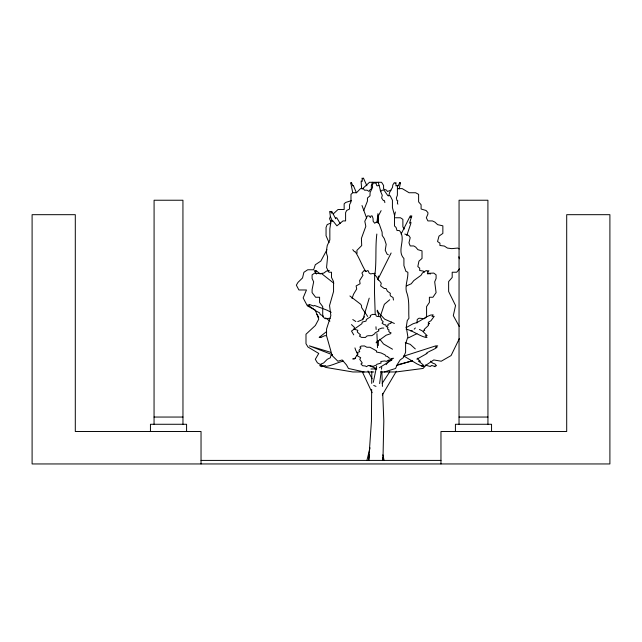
<?xml version="1.0" encoding="UTF-8"?>
<svg xmlns="http://www.w3.org/2000/svg" width="642" height="642" viewBox="0 0 642 642"><rect width="100%" height="100%" fill="white"/><g stroke="black" fill="none" stroke-linecap="round" stroke-linejoin="round"><path stroke-width="0.96" d="M353.999 359.464L353.999 358.709L355.162 358.116L357.682 353.991L356.84 352.715L359.753 351.696L358.942 350.372L360.973 348.028L359.849 347.121L361.205 346.062L364.447 345.95L366.839 347.242L369.952 347.242L376.525 350.869L376.364 351.993L381.075 352.964L385.088 354.882L385.561 355.973L387.736 356.567L388.378 357.61L390.2 358.421M371.67 389.389L371.437 421.144L368.717 460.41L369.439 454.608M371.718 383.435L371.806 371.517M377.945 213.617L376.974 222.204M416.915 323.078L417.276 319.395L419.098 318.207L424.49 318.673L426.577 316.546L426.577 306.587L429.386 302.47L429.386 297.254L432.933 297.254L436.095 292.608L434.69 281.838L436.095 278.492L436.095 274.856L433.743 273.083L427.331 273.38M379.639 383.579L381.236 371.124M381.476 369.206L381.725 367.288M361.582 188.186L361.117 181.59L361.302 180.867L362.313 181.325L362.088 178.051L362.786 178.789L363.428 178.051L366.879 185.755M399.172 189.045L400.464 182.625L399.709 183.355L399.613 182.625L398.209 185.899L397.783 185.442L397.326 186.156M376.83 234.041C375.233 247.106 376.589 260.459 375.024 273.669L374.671 273.083L374.495 292.608L375.209 314.556M373.275 382.375L376.669 366.333M388.803 195.834L389.566 192.632L392.527 187.255L392.776 185.016L394.332 182.625L395.175 183.355L395.953 182.625L395.953 185.899L397.141 185.442L397.422 186.156L397.382 195.304L396.339 197.953L396.973 200.601L397.719 200.641L397.422 203.313L397.888 204.172M395.36 211.948L394.461 216.539M366.911 460.41L370.041 447.835M362.834 319.804L369.214 298.153M380.393 316.233L384.349 304.316L389.718 299.758M363.677 210.64L367.441 201.082L367.457 197.993L370.001 195.834L370.073 192.632L372.633 187.255L372.272 185.016L373.74 182.625L375.201 183.355L376.092 182.625L376.437 185.024L377.159 185.899L378.732 185.442L379.366 186.156L380.554 191.364L382.271 195.304L381.621 197.953L383.402 200.601L384.486 200.641L384.855 202.631M391.339 321.987L390.898 323.327L388.394 324.138L387.856 324.748L388.169 325.534L386.974 326.232M352.041 298.466L353.533 294.245L356.695 288.98L356.117 285.915L360.114 283.764L359.6 280.586L362.987 275.257L361.919 273.035L364.006 270.659L366.67 271.389L367.104 270.659L368.075 270.659L369.134 273.035L370.562 273.909L373.187 273.452L374.43 274.166M372.496 182.28L371.333 185.466L371.333 189.021L369.591 190.192L369.118 191.485L367.08 190.192L364.479 190.192L363.26 188.604L360.507 188.604L356.519 192.744L352.739 192.744L350.989 194.357L350.989 201.885L349.553 204.75L349.553 209.019L346.672 210.48L345.597 212.622L345.597 220.92L343.005 220.92L336.914 225.84L332.981 220.92L331.063 220.92L329.844 228.793L329.844 239.939L327.235 245.557L326.561 249.834L326.561 253.47L327.597 256.816L326.561 267.586L328.889 272.232L331.497 272.232L331.497 277.448L333.559 281.573L333.559 291.532L329.547 305.552L330.847 315.623L326.561 329.009L326.561 335.79L332.139 355.564L337.861 361.221L342.186 359.945L346.519 364.961L348.445 368.46L364.126 371.967M330.365 216.579L329.539 218.657L330.782 221.57M391.122 252.996L378.202 278.772M406.779 235.51L410.736 223.833L410.968 222.22L409.524 223.255L411.803 215.905L410.551 217.55L410.824 215.905L410.262 215.905L401.106 234.049M459.383 338.486L451.085 355.564L441.231 361.221L433.775 359.945L426.328 364.961L423.006 368.46L395.994 371.967L380.529 371.967M326.987 249.65L320.848 261.069L315.31 264.745L313.625 269.768L307.719 269.768L303.899 272.296L302.543 277.93L297.976 282.4L296.347 285.168L298.907 289.975L306.467 289.975L303.136 297.92L307.366 305.873L315.31 310.158L318.753 319.146L315.342 325.518L305.993 334.225L305.993 343.711L307.991 347.049L318.753 353.453L315.31 359.295L317.413 362.818L325.614 367.393L352.843 371.967L373.877 371.967M382.295 394.999L396.379 371.237M382.207 383.306L389.766 371.75M386.115 364.672L388.739 360.788L391.965 359.263L391.5 358.501M381.131 210.64L378.026 216.539L378.162 223.264M459.544 268.91L456.687 272.232L452.193 272.232L452.193 277.448L448.638 281.573L448.638 291.532L455.547 305.552L453.316 315.623L459.311 326.497M414.186 329.177L415.366 327.974M340.164 223.52L336.753 217.766L335.951 217.766L335.718 218.802L333.182 213.995L338.013 209.517L344.152 209.517L344.152 203.843L345.661 202.455L351.343 200.681M362.216 189.013L369.511 182.28L381.565 182.28L383.587 185.466L383.587 189.021L386.572 190.192L387.391 191.485L390.906 190.192M376.172 342.86L378.315 340.886M326.048 332.002L319.178 337.387L320.904 337.034L320.839 337.443L324.692 335.726L326.497 335.638M364.576 316.747L362.096 319.788L357.738 321.626M391.997 359.865L379.366 367.738M376.22 342.499L386.163 335.204L390.721 333.663L390.962 332.676L389.758 332.452L388.707 331.272L389.036 329.932L387.439 328.985L387.977 327.597L386.115 326.305L385.786 324.844L384.261 324.74L382.046 323.183L383.226 321.819L381.22 319.58L381.42 318.777L380.088 316.707L377.031 316.394L376.1 315.872L375.867 314.564L372.577 314.371L370.273 315.535L370.546 316.755L366.422 319.419L366.004 321.128L362.216 322.075L361.887 323.72L351.511 331.047L353.742 334.851M417.589 358.18L417.244 358.437L420.317 361.374L418.664 361.005L418.913 361.502C420.462 362.449 427.636 368.139 421.754 365.667L422.974 366.694L417.091 363.95L403.882 356.045M423.407 331.16L424.763 330.181L424.009 330.124L424.498 329.137L428.166 325.711L428.535 325.061L428.102 324.716L429.522 323.359L428.374 323.456L428.318 322.26L430.894 320.799L434.209 316.313L432.002 316.418L433.165 314.821L430.622 315.07L427.339 316.49L417.26 322.404L412.975 323.817L406.001 327.725M416.883 359.175L427.091 353.445L426.224 353.421C428.696 351.254 433.823 349.778 437.017 347.378L435.428 347.25L437.748 345.877L435.782 345.861L403.457 356.262M408.304 337.917L416.931 333.663M332.371 354.865L330.831 355.628L330.405 357.73L327.243 359.327L323.608 363.003L321.128 363.95L319.732 365.723L321.465 365.972L320.96 366.462L321.337 366.694L325.35 365.539L325.959 366.413C332.107 365.611 337.66 362.337 343.446 361.117M406.466 285.915L411.249 283.764L413.801 280.586L421.08 275.257L422.364 273.035L426.015 270.659L427.058 270.659L427.227 271.389L428.888 270.659L427.452 273.035L427.652 273.909L429.923 273.452L430.148 274.166M330.815 223.071L327.179 224.596L326.056 227.42L326.056 235.75L329.065 242.652M352.53 358.934L355.435 358.268M412.124 360.772L396.387 365.579M384.285 371.967L395.616 368.46L397.013 364.961L400.135 359.945L403.457 357.538L405.6 352.281L405.6 343.743L407.887 336.889L406.274 327.075L407.261 320.527L408.946 318.288C408.336 309.38 409.861 300.296 406.37 291.532C405.03 284.775 408.216 278.813 407.863 272.232L405.945 271.422L403.914 265.587L403.914 258.477C396.411 250.693 406.266 239.715 399.95 231.184L399.284 230.542L397.013 230.542L396.074 227.477L394.525 226L394.525 215.327L392.423 207.575L392.423 200.224L390.135 195.69L387.856 195.69L384.036 190.192L382.15 190.192L380.682 191.485L380.337 190.192M397.39 364.817L412.517 360.868M410.631 330.855L412.212 330.542M329.434 270.643L326.497 271.068L323.809 273.083L319.949 273.669L314.724 273.083L312.092 274.856L312.092 278.492L313.665 281.838L312.092 289.63L312.092 292.608L315.623 297.254L319.588 297.254L319.588 302.47L322.717 306.587L322.717 316.546L325.053 318.673L330.213 318.272M383.82 328.078L381.934 328.07L378.298 329.442L378.868 330.855L375.064 332.909L374.8 333.712L371.911 335.638L368.051 335.726L366.622 336.175L365.515 337.443L361.462 337.387L359.432 336.087L360.531 334.907L357.257 332.002L357.827 330.301L353.886 329.105L354.52 327.468L351.463 324.595M393.626 358.268L391.877 358.437L391.211 358.934L391.339 359.801L388.121 360.25L386.524 361.374L384.686 360.948L380.834 361.502L381.059 363.067L376.886 364.279L376.445 365.033L373.195 366.325L369.415 365.539L367.914 365.667L366.55 366.694L365.298 365.972L362.618 365.723L360.932 363.95L362.273 363.003L359.745 359.327L360.692 357.73L357.129 355.628M370.948 369.006L376.742 368.797M317.397 314.436L316.923 314.444L317.686 315.053M318.103 315.968L317.373 315.976L318.745 317.365M397.486 188.604L402.221 188.604L409.09 192.744L415.607 192.744L418.616 194.357L418.616 201.885L421.096 204.75L421.096 209.019L426.055 210.48L427.909 212.622L427.909 214.075L426.328 217.774L427.909 220.92L432.379 220.92L434.859 222.084L437.635 224.652L442.86 225.84L442.86 233.423L438.984 236.128L437.539 241.544L439.914 243.117L439.914 245.485L444.352 246.047L447.402 248.061L451.775 248.647L457.714 248.061L459.199 248.952M395.36 217.766L400.496 217.766L402.879 219.379L402.879 226.907L404.34 229.058M154.056 417.051L182.97 417.051M459.03 417.051L487.944 417.051M201.034 460.41L440.966 460.41M374.639 368.773L376.429 368.813M405.262 342.724L410.206 344.329L415.318 348.943M406.065 329.105C413.015 330.774 418.777 335.606 425.59 337.411L426.994 337.443L425.277 335.726L427.131 335.638L422.259 330.855L419.435 329.442M425.197 365.033L429.659 366.325L430.758 366.413L431.207 365.539L432.515 365.667L435.156 366.694L434.931 365.972L436.528 365.723L434.947 363.95L432.459 363.003L430.477 361.165M331.216 312.341L327.203 310.247L315.358 305.769L314.155 305.488L313.601 306.041L309.34 304.436L309.54 305.006L307.767 304.878L316.153 311.065L319.58 312.839L320.214 314.5L323.552 316.201M404.829 234.041L408.745 235.502L410.214 237.644L408.962 242.796L410.214 245.942L413.745 245.942L415.703 247.106L417.894 249.674L422.019 250.862L422.019 258.445L418.953 261.142L417.822 266.566L419.691 268.139L419.691 270.507L423.198 271.068L424.402 272.072M330.622 352.306L309.348 345.861L331.954 354.577M373.732 385.489L375.995 386.364M369.254 365.667L376.429 368.484M394.373 323.456L384.622 319.13L376.974 310.945M352.771 319.555L355.861 321.522M388.362 254.778L387.046 254.088L385.232 250.284L386.187 244.345L384.325 238.631L382.231 235.51L382.094 232.107L379.165 223.833L377.801 222.22L376.052 222.22L374.719 223.255L373.154 221.289L373.042 218.449L372.151 215.905L371.028 215.905L370.458 217.55L369.158 215.905L367.441 215.905L364.808 221.281L365.828 226.297L361.414 238.359L361.703 245.549L356.888 250.396L357.048 253.365M349.906 295.978L360.652 304.244L361.55 305.696L361.598 307.55L367.665 316.45M392.503 349.208L383.483 343.943L379.855 339.241M329.908 321.12L325.622 317.886M333.824 283.234L322.292 274.166L321.064 273.452L320.27 273.909L316.121 270.659L315.671 270.659L316.145 271.389L314.243 270.659L316.482 274.038M352.731 249.642L354.48 251.784L355.122 251.56C359.408 257.819 361.687 265.17 365.804 271.542M375 274.896L377.263 277.825L377.504 279.326L379.43 280.706L381.244 283.234L380.634 285.867L384.229 288.491L386.123 288.539L387.391 291.187L390.4 293.362L390.063 294.822L390.577 295.978L393.065 297.543L393.466 300.055M358.116 354.111L355.788 350.516L354.946 347.892M356.398 192.752L353.63 186.156L353.204 185.442L352.843 185.899L351.471 182.625L351.415 183.355L350.717 182.625L352.715 192.632M367.986 371.004L372.135 378.772M333.182 213.995L331.834 211.451L331.32 211.451L331.665 213.096L330.461 211.451L329.675 211.451L330.445 216.827L332.404 221.161M362.16 371.485L372.119 392.695M378.234 182.28L379.085 185.466M362 205.512L366.582 217.943M458.91 256.816L459.359 258.766M377.496 310.206L378.796 315.96M382.873 454.825L384.093 460.41M382.68 457.618L382.945 460.41L383.812 421.12L382.712 393.345M375.955 326.77L376.156 329.474M377.496 347.747L376.926 333.671M381.846 371.517L382.439 386.396M491.555 431.504L491.555 424.274L455.419 424.274L455.419 431.504M487.944 424.274L487.912 200.232L459.062 200.232L459.03 424.274M440.966 463.949L440.966 431.504L566.701 431.504L566.701 214.685L609.9 214.685L609.9 463.949L32.1 463.949L32.1 214.685L75.299 214.685L75.299 431.504L201.034 431.504L201.034 463.949M378.347 215.214L378.347 222.188M378.347 275.964L378.347 279.944M378.347 340.573L378.347 345.524M186.581 431.504L186.581 424.274L150.445 424.274L150.445 431.504M182.97 424.274L182.938 200.232L154.088 200.232L154.056 424.274"/></g></svg>
